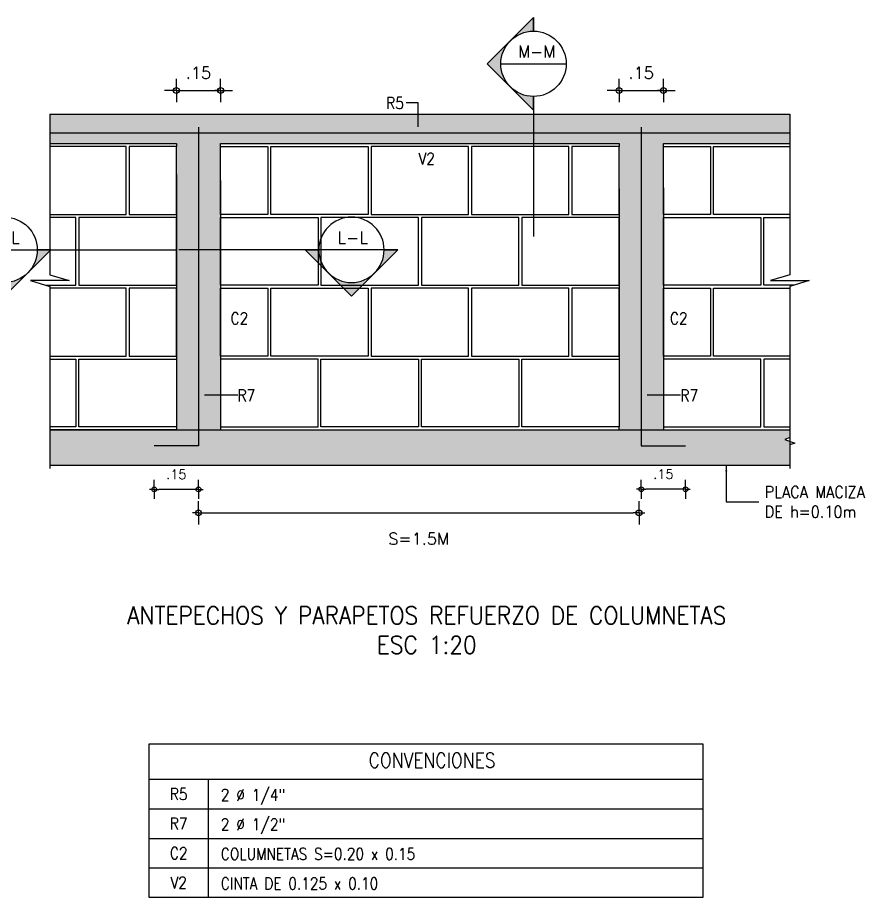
# Model space of a CAD drawing. Header units: feet. Extents: x -398 to 164, y -304 to 319.
# Drawn here: x 67.898 to 70.767, y 56.774 to 59.755 of the extents above; entities that cross this region are included whole.
import ezdxf
from ezdxf.enums import TextEntityAlignment as Align

# ---------------------------------------------------------------- set-up
doc = ezdxf.new("R2010")
doc.units = ezdxf.units.FT
doc.header["$MEASUREMENT"] = 0
doc.layers.get('DEFPOINTS').update_dxf_attribs({"lineweight": 0})
for name, color, linetype in [('ACERO', 6, 'Continuous'), ('BLOQUES', 7, 'Continuous'), ('DIM', 7, 'Continuous'), ('FLECHAS', 7, 'Continuous'), ('HATCH', 9, 'Continuous'), ('LETRA', 7, 'Continuous'), ('PLACA', 3, 'Continuous'), ('PROV', 4, 'Continuous'), ('PROV1', 4, 'Continuous'), ('TEXT', 11, 'Continuous'), ('TEXTO', 7, 'Continuous'), ('VIGAS', 3, 'Continuous')]:
    doc.layers.add(name, color=color, linetype=linetype)
doc.layers.add('TX', color=60, linetype='Continuous', lineweight=0)
doc.styles.add('D010N', font='romans.shx', dxfattribs={"height": 0.016})
doc.styles.add('D020N', font='romans.shx', dxfattribs={"height": 0.032})
doc.styles.add('D025N', font='romans.shx', dxfattribs={"height": 0.04})
doc.styles.add('ROM', font='romans.shx')
doc.styles.add('ROMANS', font='romans.shx', dxfattribs={"width": 0.9})
doc.styles.add('SETEYCO', font='ROMANS.shx', dxfattribs={"width": 0.9, "height": 0.24})
doc.dimstyles.new('D010', dxfattribs={"dimtxt": 0.15, "dimasz": 0.008, "dimexe": 0, "dimexo": 0, "dimgap": 0.025, "dimtad": 1, "dimzin": 4, "dimdsep": 46, "dimtxsty": 'D010N', "dimblk1": 'DIMBLK', "dimblk2": 'DIMBLK', "dimsah": 1, "dimcen": 0.09, "dimse1": 1, "dimse2": 1, "dimclrd": 9, "dimclre": 256, "dimclrt": 256, "dimadec": 0, "dimazin": 0, "dimtfac": 6, "dimtix": 1, "dimtmove": 2, "dimatfit": 3, "dimfxl": 1, "dimtvp": 0.4666666666666667, "dimtolj": 1, "dimtzin": 4, "dimarcsym": 0})
doc.dimstyles.new('D020', dxfattribs={"dimtxt": 0.15, "dimasz": 0.016, "dimexe": 0, "dimexo": 0, "dimgap": 0.035, "dimtad": 1, "dimzin": 4, "dimdsep": 46, "dimtxsty": 'D020N', "dimblk1": 'DIMBLK', "dimblk2": 'DIMBLK', "dimsah": 1, "dimcen": 0.09, "dimse1": 1, "dimse2": 1, "dimclrd": 9, "dimclre": 256, "dimclrt": 256, "dimadec": 0, "dimazin": 0, "dimtfac": 6, "dimtix": 1, "dimtmove": 2, "dimatfit": 3, "dimfxl": 1, "dimtvp": 0.4666666666666667, "dimtolj": 1, "dimtzin": 4, "dimarcsym": 0})
doc.dimstyles.new('D025', dxfattribs={"dimtxt": 0.15, "dimasz": 0.02, "dimexe": 0, "dimexo": 0, "dimgap": 0.045, "dimtad": 1, "dimzin": 4, "dimdsep": 46, "dimtxsty": 'D025N', "dimblk1": 'DIMBLK', "dimblk2": 'DIMBLK', "dimsah": 1, "dimcen": 0.09, "dimse1": 1, "dimse2": 1, "dimclrd": 9, "dimclre": 256, "dimclrt": 256, "dimadec": 0, "dimazin": 0, "dimtfac": 6, "dimtix": 1, "dimtmove": 2, "dimatfit": 3, "dimfxl": 1, "dimtvp": 0.4666666666666667, "dimtolj": 1, "dimtzin": 4, "dimarcsym": 0})

# ---------------------------------------------------------------- blocks, each defined once
blk = doc.blocks.new('DIMBLK')
for p, q in [((0, -6.938893903907228e-18), (0, 2.002949861640334)), ((0, 0), (0, -2.002949861640334)), ((0, -6.938893903907228e-18), (-1, -6.938893903907228e-18)), ((0, -6.938893903907228e-18), (1, -6.938893903907228e-18))]:
    blk.add_line(p, q)
blk.add_circle((0, -6.938893903907228e-18), 0.5)
blk = doc.blocks.new('*D167')
at = {"layer": 'DEFPOINTS', "color": 0, "transparency": 16777216}
for p in [(68.58557993648773, 59.50783754494462), (68.43557993648776, 59.31814691266479), (68.58557993648773, 59.31814691266479)]:
    blk.add_point(p, dxfattribs=at)
at = {"layer": 'DIM', "color": 9, "lineweight": -2, "transparency": 16777216}
for p, q in [((68.41557993648776, 59.50783754494462), (68.39557993648775, 59.50783754494462)), ((68.43557993648776, 59.50783754494462), (68.58557993648773, 59.50783754494462)), ((68.60557993648773, 59.50783754494462), (68.62557993648774, 59.50783754494462))]:
    blk.add_line(p, q, dxfattribs=at)
at = {"layer": 'DIM', "color": 9, "lineweight": -2, "transparency": 16777216, "xscale": 0.02, "yscale": 0.02, "zscale": 0.02}
blk.add_blockref('DIMBLK', (68.43557993648776, 59.50783754494462), dxfattribs=at)
at = {"layer": 'DIM', "color": 9, "lineweight": -2, "transparency": 16777216, "xscale": 0.02, "yscale": 0.02, "zscale": 0.02, "rotation": 180}
blk.add_blockref('DIMBLK', (68.58557993648773, 59.50783754494462), dxfattribs=at)
at = {"layer": 'DIM', "transparency": 16777216, "insert": (68.51057993648774, 59.56783754494462), "char_height": 0.04, "attachment_point": 5, "style": 'D025N'}
blk.add_mtext('\\A1;.15', dxfattribs=at)
blk = doc.blocks.new('*D168')
at = {"layer": 'DEFPOINTS', "color": 0, "transparency": 16777216}
for p in [(70.08557993648773, 59.50783754494462), (69.93557993648776, 59.31814691266479), (70.08557993648773, 59.31814691266479)]:
    blk.add_point(p, dxfattribs=at)
at = {"layer": 'DIM', "color": 9, "lineweight": -2, "transparency": 16777216}
for p, q in [((69.91557993648776, 59.50783754494462), (69.89557993648775, 59.50783754494462)), ((69.93557993648776, 59.50783754494462), (70.08557993648773, 59.50783754494462)), ((70.10557993648773, 59.50783754494462), (70.12557993648774, 59.50783754494462))]:
    blk.add_line(p, q, dxfattribs=at)
at = {"layer": 'DIM', "color": 9, "lineweight": -2, "transparency": 16777216, "xscale": 0.02, "yscale": 0.02, "zscale": 0.02}
blk.add_blockref('DIMBLK', (69.93557993648776, 59.50783754494462), dxfattribs=at)
at = {"layer": 'DIM', "color": 9, "lineweight": -2, "transparency": 16777216, "xscale": 0.02, "yscale": 0.02, "zscale": 0.02, "rotation": 180}
blk.add_blockref('DIMBLK', (70.08557993648773, 59.50783754494462), dxfattribs=at)
at = {"layer": 'DIM', "transparency": 16777216, "insert": (70.01057993648774, 59.56783754494462), "char_height": 0.04, "attachment_point": 5, "style": 'D025N'}
blk.add_mtext('\\A1;.15', dxfattribs=at)
blk = doc.blocks.new('CTE-TRANSV-IZQ')
at = {"layer": 'HATCH'}
h = blk.add_hatch(color=256, dxfattribs=at)
edge = h.paths.add_edge_path()
edge.add_ellipse((9.237055564881302e-14, -0.6262408647148945), major_axis=(-0.3131204323574019, 0.3131204323574019), ratio=0.9999999999999889, start_angle=360.00000000000244, end_angle=404.9999999999955, ccw=False)
edge.add_line((-0.3131204323573229, -0.3131204323575076), (-0.6262408647148732, -0.6262408647147168))
edge.add_line((-0.6262408647148732, -0.6262408647147168), (-0.3131204323573229, -0.9393612970722103))
edge.add_ellipse((7.105427357601002e-14, -0.6262408647148305), major_axis=(-0.3131204323573895, 0.3131204323573896), ratio=0.9999999999999913, start_angle=405.0000000000039, end_angle=449.9999999999987, ccw=False)
edge = h.paths.add_edge_path()
edge.add_ellipse((1.77635683940025e-14, -0.6262408647149016), major_axis=(-0.3131204323573677, 0.3131204323573678), ratio=0.9999999999999984, start_angle=315.0000000000023, end_angle=359.99999999999505, ccw=False)
edge.add_line((0, -0.1834217026189862), (0, 0))
edge.add_line((0, 0), (-0.3131204323573229, -0.3131204323575076))
edge = h.paths.add_edge_path()
edge.add_line((-0.3131204323573229, -0.9393612970722103), (0, -1.252481729429746))
edge.add_line((0, -1.252481729429746), (0, -1.069060026810774))
edge.add_ellipse((8.881784197001252e-14, -0.6262408647147879), major_axis=(-0.313120432357418, -0.3131204323574179), ratio=0.9999999999999941, start_angle=1.0800249583553523e-12, end_angle=44.999999999988574, ccw=False)
at = {"layer": 'PLACA'}
for p, q in [((0, 0), (0, -0.1834217026188121)), ((0, -1.069060026810735), (0, -2.966176700147784))]:
    blk.add_line(p, q, dxfattribs=at)
at = {"layer": 'TEXTO'}
blk.add_line((-0.4428191620959625, -0.6262408647147737), (0.4428191620959625, -0.6262408647147737), dxfattribs=at)
blk.add_lwpolyline([(0, -0.1834217026189862), (0, 0), (-0.6262408647146458, -0.626240864714859), (0, -1.252481729429576), (0, -1.069060026810774)], dxfattribs=at)
blk.add_circle((0, -0.6262408647147737), 0.4428191620959629, dxfattribs=at)
at = {"layer": 'TEXTO', "style": 'ROMANS'}
for tag, height, p in [('A-A', 0.16, (-0.002186070625185721, -0.5397991449429611)), ('R1-04', 0.14, (0.008337292734211132, -0.842593658077547))]:
    blk.add_attdef(tag, text='', height=height, dxfattribs=at).set_placement(p, align=Align.CENTER)
blk = doc.blocks.new('CTE-LONG-DOWN')
at = {"layer": 'HATCH'}
h = blk.add_hatch(color=256, dxfattribs=at)
edge = h.paths.add_edge_path()
edge.add_ellipse((0.6262408647148963, 9.237055564881302e-14), major_axis=(-0.3131204323574018, -0.3131204323574019), ratio=0.9999999999999889, start_angle=360.00000000000244, end_angle=404.9999999999955, ccw=False)
edge.add_line((0.3131204323575076, -0.3131204323573229), (0.6262408647147168, -0.6262408647148732))
edge.add_line((0.6262408647147168, -0.6262408647148732), (0.9393612970722103, -0.3131204323573229))
edge.add_ellipse((0.6262408647148305, 7.105427357601002e-14), major_axis=(-0.3131204323573895, -0.3131204323573896), ratio=0.9999999999999913, start_angle=405.0000000000039, end_angle=449.9999999999987, ccw=False)
edge = h.paths.add_edge_path()
edge.add_ellipse((0.6262408647149025, 1.77635683940025e-14), major_axis=(-0.3131204323573677, -0.3131204323573678), ratio=0.9999999999999984, start_angle=315.0000000000023, end_angle=359.99999999999505, ccw=False)
edge.add_line((0.1834217026189862, 0), (0, 0))
edge.add_line((0, 0), (0.3131204323575076, -0.3131204323573229))
edge = h.paths.add_edge_path()
edge.add_line((0.9393612970722103, -0.3131204323573229), (1.252481729429746, 0))
edge.add_line((1.252481729429746, 0), (1.069060026810774, 0))
edge.add_ellipse((0.6262408647147861, 8.881784197001252e-14), major_axis=(0.313120432357418, -0.3131204323574179), ratio=0.9999999999999941, start_angle=1.0800249583553523e-12, end_angle=44.999999999988574, ccw=False)
at = {"layer": 'PLACA'}
blk.add_line((-8.881784197001252e-16, 0), (2.966176700147784, 0), dxfattribs=at)
at = {"layer": 'TEXTO'}
blk.add_lwpolyline([(0.1834217026189862, 0), (0, 0), (0.626240864714859, -0.6262408647146458), (1.252481729429576, 0), (1.069060026810774, 0)], dxfattribs=at)
blk.add_circle((0.6262408647147737, 0), 0.4428191620959629, dxfattribs=at)
at = {"layer": 'TEXTO', "style": 'ROMANS'}
for tag, height, p in [('A-A', 0.16, (0.624054794089588, 0.08644171977181259)), ('R1-04', 0.14, (0.6345781574489848, -0.2163527933627734))]:
    blk.add_attdef(tag, text='', height=height, dxfattribs=at).set_placement(p, align=Align.CENTER)
blk = doc.blocks.new('*D175')
at = {"layer": 'DEFPOINTS', "color": 0, "transparency": 16777216}
for p in [(68.51057993648774, 58.14499097215118), (70.00299386131624, 58.13957618668253), (70.00299386131624, 58.07708233702333)]:
    blk.add_point(p, dxfattribs=at)
at = {"layer": 'DIM', "color": 9, "lineweight": -2, "transparency": 16777216}
blk.add_line((68.53057993648774, 58.07708233702333), (69.98299386131625, 58.07708233702333), dxfattribs=at)
at = {"layer": 'DIM', "color": 9, "lineweight": -2, "transparency": 16777216, "xscale": 0.02, "yscale": 0.02, "zscale": 0.02, "rotation": 180}
blk.add_blockref('DIMBLK', (68.51057993648774, 58.07708233702333), dxfattribs=at)
at = {"layer": 'DIM', "color": 9, "lineweight": -2, "transparency": 16777216, "xscale": 0.02, "yscale": 0.02, "zscale": 0.02}
blk.add_blockref('DIMBLK', (70.00299386131624, 58.07708233702333), dxfattribs=at)
at = {"layer": 'DIM', "transparency": 16777216, "insert": (69.25678689890199, 57.98939237332966), "char_height": 0.04, "attachment_point": 5, "style": 'D025N'}
blk.add_mtext('\\A1;S=1.5M', dxfattribs=at)
blk = doc.blocks.new('*D180')
at = {"layer": 'DEFPOINTS', "color": 0, "transparency": 16777216}
for p in [(70.01057993648774, 58.30453391266494), (70.16057993648774, 58.30453391266494), (70.01057993648774, 58.15709084755574)]:
    blk.add_point(p, dxfattribs=at)
at = {"layer": 'DIM', "color": 9, "lineweight": -2, "transparency": 16777216}
blk.add_line((70.14457993648773, 58.15709084755574), (70.02657993648775, 58.15709084755574), dxfattribs=at)
at = {"layer": 'DIM', "color": 9, "lineweight": -2, "transparency": 16777216, "xscale": 0.016, "yscale": 0.016, "zscale": 0.016, "rotation": 180}
blk.add_blockref('DIMBLK', (70.01057993648774, 58.15709084755574), dxfattribs=at)
at = {"layer": 'DIM', "color": 9, "lineweight": -2, "transparency": 16777216, "xscale": 0.016, "yscale": 0.016, "zscale": 0.016}
blk.add_blockref('DIMBLK', (70.16057993648774, 58.15709084755574), dxfattribs=at)
at = {"layer": 'DIM', "transparency": 16777216, "insert": (70.08557993648773, 58.20809084755574), "char_height": 0.032, "attachment_point": 5, "style": 'D020N'}
blk.add_mtext('\\A1;.15', dxfattribs=at)
blk = doc.blocks.new('*D181')
at = {"layer": 'DEFPOINTS', "color": 0, "transparency": 16777216}
for p in [(68.36057993648774, 58.30453391266494), (68.51057993648774, 58.30453391266494), (68.36057993648774, 58.15639062021712)]:
    blk.add_point(p, dxfattribs=at)
at = {"layer": 'DIM', "color": 9, "lineweight": -2, "transparency": 16777216}
blk.add_line((68.49457993648774, 58.15639062021712), (68.37657993648774, 58.15639062021712), dxfattribs=at)
at = {"layer": 'DIM', "color": 9, "lineweight": -2, "transparency": 16777216, "xscale": 0.016, "yscale": 0.016, "zscale": 0.016, "rotation": 180}
blk.add_blockref('DIMBLK', (68.36057993648774, 58.15639062021712), dxfattribs=at)
at = {"layer": 'DIM', "color": 9, "lineweight": -2, "transparency": 16777216, "xscale": 0.016, "yscale": 0.016, "zscale": 0.016}
blk.add_blockref('DIMBLK', (68.51057993648774, 58.15639062021712), dxfattribs=at)
at = {"layer": 'DIM', "transparency": 16777216, "insert": (68.43557993648774, 58.20739062021712), "char_height": 0.032, "attachment_point": 5, "style": 'D020N'}
blk.add_mtext('\\A1;.15', dxfattribs=at)

msp = doc.modelspace()

# ---------------------------------------------------------------- hatches: boundary and pattern name
at = {"layer": 'HATCH'}
h = msp.add_hatch(dxfattribs=at)
h.set_pattern_fill('AR-CONC,_O', color=256, scale=0.01)
h.set_pattern_definition([(49.99999999999999, (0, 0), (0.07172601826007535, -0.006275213498259511), [0.0075, -0.0825]), (355, (0, 0), (-0.0138751333613, 0.07521921337000119), [0.006, -0.066]), (100.45144446, (0.005977168100002928, -0.0005229344000028391), (0.0578508846727112, 0.06894399909686294), [0.006374019199999998, -0.07011421119999997]), (46.18420000000002, (0, 0.02000000000000313), (0.1067241330671572, -0.01655192807930765), [0.01124999999999998, -0.1237499999999999]), (96.63563548999993, (0.008893674500001225, 0.01862066929999884), (0.09346619456742283, 0.09741186007745505), [0.009561034199999999, -0.105171376]), (351.1841639899999, (0, 0.02000000000000313), (0.09346619450547732, 0.09741186002699902), [0.009000000000000001, -0.0990000001]), (21, (0.01000000000000512, 0.01500000000000057), (0.05969070521184617, -0.04026188906653388), [0.0075, -0.0825]), (326.0000000000001, (0.01000000000000512, 0.01500000000000057), (0.02433153319215817, 0.0725150045046853), [0.006, -0.066]), (71.45144474, (0.01497422539999604, 0.01164484259999909), (0.08402223767299712, 0.03225311528063538), [0.006374019000000001, -0.0701142112]), (37.50000000000001, (0, 0), (0.001215985531729067, 0.03328938538313115), [0, -0.0652, 0, -0.067, 0, -0.06625]), (7.499999999999999, (0, 0), (0.02630695374421486, 0.03944117118823603), [0, -0.0382, 0, -0.0637, 0, -0.02525]), (327.5, (-0.02230000000000132, 0), (0.0533822436172409, -0.002255487173437976), [0, -0.025, 0, -0.078, 0, -0.1035]), (317.5, (-0.03230000000000643, 0), (0.05831861693423862, 0.01001049823323177), [0, -0.0325, 0, -0.0518, 0, -0.0735])])
h.paths.add_polyline_path([(70.51407643647703, 59.42814691266479), (69.64549324658157, 59.42814691266479), (69.64549324658157, 59.32814691266481), (69.93557993648776, 59.32814691266481), (69.93557993648776, 59.31814691266479), (69.93557993648776, 59.0881469126648), (69.93557993648776, 58.50625966564392), (69.93557993648776, 58.36814691266495), (69.93557993648776, 58.35814691266496), (70.08557993648773, 58.35814691266496), (70.08557993648773, 58.36814691266495), (70.08557993648773, 58.59814691266494), (70.08557993648773, 59.17809677115304), (70.08557993648773, 59.31814691266479), (70.08557993648773, 59.32814691266481), (70.51407643647703, 59.32814691266481)])
h.paths.add_polyline_path([(69.64549324658157, 59.42814691266479), (68.00708343649845, 59.42814691266479), (68.00708343649845, 59.32814691266481), (68.43557993648776, 59.32814691266481), (68.43557993648776, 59.31814691266479), (68.43557993648776, 59.0881469126648), (68.43557993648776, 58.48314691266495), (68.43557993648776, 58.36814691266495), (68.43557993648776, 58.35814691266496), (68.58557993648772, 58.35814691266496), (68.58557993648772, 58.36814691266495), (68.58557993648772, 58.59814691266494), (68.58557993648773, 59.2031469126648), (68.58557993648773, 59.31814691266479), (68.58557993648773, 59.32814691266481), (69.64549324658157, 59.32814691266481)])
h.paths.add_polyline_path([(69.66086538703968, 58.35814691266496), (68.00708343649845, 58.35814691266496), (68.00708343649845, 58.23814691266496), (69.66086538703968, 58.23814691266496)])
h.paths.add_polyline_path([(70.51407643647703, 58.31984041266495), (70.49690470260542, 58.32609041266495), (70.51407643647703, 58.33234041266495), (70.51407643647703, 58.35814691266496), (69.66086538703968, 58.35814691266496), (69.66086538703968, 58.23814691266496), (70.51407643647703, 58.23814691266496)])

# ---------------------------------------------------------------- linework, layer by layer
at = {"layer": 'ACERO'}
msp.add_line((68.00708343649845, 59.3640160183385), (70.51407643647703, 59.3640160183385), dxfattribs=at)
for points in [[(68.51057993648774, 59.3840160183385), (68.51057993648774, 58.30453391266494), (68.36057993648774, 58.30453391266494)], [(70.01057993648774, 59.3840160183385), (70.01057993648774, 58.30453391266494), (70.16057993648774, 58.30453391266494)]]:
    msp.add_lwpolyline(points, dxfattribs=at)
at = {"layer": 'BLOQUES'}
for p, q in [((68.43557993648776, 58.36814691266495), (68.43557993648776, 58.35814691266495)), ((68.43557993648776, 58.35814691266495), (68.00708343649845, 58.35814691266496))]:
    msp.add_line(p, q, dxfattribs=at)
for points in [[(68.00708343649845, 59.32814691266481), (68.43557993648776, 59.32814691266481), (68.43557993648776, 59.31814691266479)], [(68.00708343649845, 59.0881469126648), (68.26557993648774, 59.0881469126648), (68.26557993648774, 59.31814691266479), (68.00708343649845, 59.31814691266479)], [(68.58557993648773, 59.31814691266479), (68.58557993648773, 59.32814691266481), (69.93557993648776, 59.32814691266481), (69.93557993648776, 59.31814691266479)], [(70.08557993648773, 59.31814691266479), (70.08557993648773, 59.32814691266481), (70.51407643647703, 59.32814691266481)], [(70.51407643647703, 59.0881469126648), (70.25557993648772, 59.0881469126648), (70.25557993648772, 59.31814691266479), (70.51407643647703, 59.31814691266479)], [(67.99402042431076, 58.84814691266489), (68.09557993648775, 58.84814691266489), (68.09557993648775, 59.07814691266488), (68.00708343649845, 59.07814691266488)], [(70.52713944866471, 58.84814691266489), (70.42557993648774, 58.84814691266489), (70.42557993648774, 59.07814691266488), (70.51407643647703, 59.07814691266488)], [(68.00708343649845, 58.60814691266487), (68.26557993648774, 58.60814691266487), (68.26557993648774, 58.83814691266486), (68.00708343649845, 58.83814691266486)], [(70.51407643647703, 58.60814691266487), (70.25557993648772, 58.60814691266487), (70.25557993648772, 58.83814691266486), (70.51407643647703, 58.83814691266486)], [(68.00708343649845, 58.59814691266494), (68.09557993648775, 58.59814691266494), (68.09557993648775, 58.36814691266495), (68.00708343649845, 58.36814691266495)], [(70.51407643647703, 58.59814691266494), (70.42557993648774, 58.59814691266494), (70.42557993648774, 58.36814691266495), (70.51407643647703, 58.36814691266495)], [(68.58557993648772, 58.36814691266495), (68.58557993648772, 58.35814691266496), (69.93557993648776, 58.35814691266496), (69.93557993648776, 58.36814691266495)], [(70.08557993648773, 58.36814691266495), (70.08557993648773, 58.35814691266495), (70.51407643647703, 58.35814691266496)]]:
    msp.add_lwpolyline(points, dxfattribs=at)
for points in [[(68.43557993648776, 59.31814691266479), (68.27557993648773, 59.31814691266479), (68.27557993648773, 59.0881469126648), (68.43557993648776, 59.0881469126648), (68.43557993648776, 59.31814691266479)], [(68.58557993648773, 59.31814691266479), (68.74557993648773, 59.31814691266479), (68.74557993648773, 59.0881469126648), (68.58557993648773, 59.0881469126648), (68.58557993648773, 59.31814691266479)], [(68.75557993648772, 59.0881469126648), (68.75557993648772, 59.31814691266479), (69.08557993648773, 59.31814691266479), (69.08557993648773, 59.0881469126648)], [(69.42557993648774, 59.0881469126648), (69.42557993648774, 59.31814691266479), (69.09557993648772, 59.31814691266479), (69.09557993648772, 59.0881469126648)], [(69.76557993648774, 59.0881469126648), (69.76557993648774, 59.31814691266479), (69.43557993648773, 59.31814691266479), (69.43557993648773, 59.0881469126648)], [(69.93557993648776, 59.31814691266479), (69.77557993648773, 59.31814691266479), (69.77557993648773, 59.0881469126648), (69.93557993648776, 59.0881469126648), (69.93557993648776, 59.31814691266479)], [(70.08557993648773, 59.31814691266479), (70.24557993648773, 59.31814691266479), (70.24557993648773, 59.0881469126648), (70.08557993648773, 59.0881469126648), (70.08557993648773, 59.31814691266479)], [(68.43557993648776, 58.84814691266489), (68.43557993648776, 59.07814691266488), (68.10557993648774, 59.07814691266488), (68.10557993648774, 58.84814691266489)], [(68.58557993648772, 58.84814691266489), (68.58557993648772, 59.07814691266488), (68.91557993648773, 59.07814691266488), (68.91557993648773, 58.84814691266489)], [(69.25557993648775, 58.84814691266489), (69.25557993648775, 59.07814691266488), (68.92557993648774, 59.07814691266488), (68.92557993648774, 58.84814691266489)], [(69.59557993648775, 58.84814691266489), (69.59557993648775, 59.07814691266488), (69.26557993648774, 59.07814691266488), (69.26557993648774, 58.84814691266489)], [(69.93557993648776, 58.84814691266489), (69.93557993648776, 59.07814691266488), (69.60557993648774, 59.07814691266488), (69.60557993648774, 58.84814691266489)], [(70.08557993648773, 58.84814691266489), (70.08557993648773, 59.07814691266488), (70.41557993648775, 59.07814691266488), (70.41557993648775, 58.84814691266489)], [(68.43557993648776, 58.83814691266486), (68.27557993648773, 58.83814691266486), (68.27557993648773, 58.60814691266487), (68.43557993648776, 58.60814691266487), (68.43557993648776, 58.83814691266486)], [(68.58557993648773, 58.83814691266486), (68.74557993648773, 58.83814691266486), (68.74557993648773, 58.60814691266487), (68.58557993648773, 58.60814691266487), (68.58557993648773, 58.83814691266486)], [(68.75557993648772, 58.60814691266487), (68.75557993648772, 58.83814691266486), (69.08557993648773, 58.83814691266486), (69.08557993648773, 58.60814691266487)], [(69.42557993648774, 58.60814691266487), (69.42557993648774, 58.83814691266486), (69.09557993648772, 58.83814691266486), (69.09557993648772, 58.60814691266487)], [(69.76557993648774, 58.60814691266487), (69.76557993648774, 58.83814691266486), (69.43557993648773, 58.83814691266486), (69.43557993648773, 58.60814691266487)], [(69.93557993648776, 58.83814691266486), (69.77557993648773, 58.83814691266486), (69.77557993648773, 58.60814691266487), (69.93557993648776, 58.60814691266487), (69.93557993648776, 58.83814691266486)], [(70.08557993648773, 58.83814691266486), (70.24557993648773, 58.83814691266486), (70.24557993648773, 58.60814691266487), (70.08557993648773, 58.60814691266487), (70.08557993648773, 58.83814691266486)], [(68.43557993648776, 58.59814691266494), (68.43557993648776, 58.36814691266495), (68.10557993648774, 58.36814691266495), (68.10557993648774, 58.59814691266494)], [(68.58557993648772, 58.59814691266494), (68.58557993648772, 58.36814691266495), (68.91557993648773, 58.36814691266495), (68.91557993648773, 58.59814691266494)], [(69.25557993648775, 58.59814691266494), (69.25557993648775, 58.36814691266495), (68.92557993648774, 58.36814691266495), (68.92557993648774, 58.59814691266494)], [(69.59557993648775, 58.59814691266494), (69.59557993648775, 58.36814691266495), (69.26557993648774, 58.36814691266495), (69.26557993648774, 58.59814691266494)], [(69.93557993648776, 58.59814691266494), (69.93557993648776, 58.36814691266495), (69.60557993648774, 58.36814691266495), (69.60557993648774, 58.59814691266494)], [(70.08557993648773, 58.59814691266494), (70.08557993648773, 58.36814691266495), (70.41557993648775, 58.36814691266495), (70.41557993648775, 58.59814691266494)]]:
    msp.add_lwpolyline(points, close=True, dxfattribs=at)
at = {"layer": 'HATCH'}
for p, q in [((68.43557993648776, 59.22316549338466), (68.43557993648776, 58.48314691266495)), ((68.58557993648773, 59.2031469126648), (68.58557993648773, 58.54233059102363)), ((69.93557993648776, 59.1750975295243), (69.93557993648776, 58.50625966564392)), ((70.08557993648773, 59.17809677115304), (70.08557993648773, 58.53325305619963)), ((68.00708343649845, 58.35814691266496), (70.51407643647703, 58.35814691266496)), ((68.00708343649845, 58.23814691266496), (70.51407643647703, 58.23814691266496))]:
    msp.add_line(p, q, dxfattribs=at)
at = {"layer": 'LETRA'}
for p, q in [((69.25534950381498, 59.46644502474405), (69.21418528235418, 59.46644502474405)), ((69.25534950381498, 59.38470222525672), (69.25534950381498, 59.46644502474405)), ((68.53099655478131, 58.47665549144381), (68.64359359439572, 58.47665549144384)), ((70.03099655478131, 58.47665549144381), (70.14359359439572, 58.47665549144384))]:
    msp.add_line(p, q, dxfattribs=at)
for points in [[(69.24868283714824, 59.40470222525676), (69.26201617048159, 59.40470222525676), (69.25534950381498, 59.36470222525674)], [(68.55099655478134, 58.46998882477707), (68.55099655478132, 58.48332215811042), (68.5109965547813, 58.47665549144381)], [(70.05099655478134, 58.46998882477707), (70.05099655478132, 58.48332215811042), (70.0109965547813, 58.47665549144381)]]:
    msp.add_solid(points, dxfattribs=at)
at = {"layer": 'PROV', "linetype": 'Continuous'}
msp.add_lwpolyline([(70.51407643647703, 58.37314691266496), (70.51407643647703, 58.33234041266495), (70.49690470260542, 58.32609041266495), (70.5312481703486, 58.31359041266495), (70.51407643647703, 58.30734041266495), (70.51407643647703, 58.26653391266495)], dxfattribs=at)
at = {"layer": 'PROV1'}
for points in [[(68.00708343649845, 59.42814691266479), (68.00708343649845, 58.88297186922235), (68.07232176746336, 58.86362214245112), (67.94184510553364, 58.86362214245112), (68.00708343649845, 58.84427241567967), (68.00708343649845, 58.22685104668158)], [(70.51407643647703, 59.42814691266479), (70.51407643647703, 58.88297186922235), (70.44883810551211, 58.86362214245112), (70.57931476744183, 58.86362214245112), (70.51407643647703, 58.84427241567967), (70.51407643647703, 58.22685104668156)]]:
    msp.add_lwpolyline(points, dxfattribs=at)
at = {"layer": 'TEXTO'}
for p, q in [((68.34353806978294, 57.17430717116513), (70.21926290952044, 57.17430717116513)), ((68.54353806978293, 57.17430717116513), (68.54353806978293, 56.77430717116512)), ((68.34353806978294, 57.07430717116513), (70.21926290952044, 57.07430717116513)), ((68.34353806978294, 56.97430717116514), (70.21926290952044, 56.97430717116517)), ((68.34353806978294, 56.87430717116511), (70.21926290952044, 56.87430717116511))]:
    msp.add_line(p, q, dxfattribs=at)
msp.add_lwpolyline([(70.21926290952044, 56.77430717116512), (68.34353806978294, 56.77430717116512), (68.34353806978294, 57.29430717116513), (70.21926290952044, 57.29430717116513), (70.21926290952044, 56.77430717116512)], dxfattribs=at)
at = {"layer": 'VIGAS'}
msp.add_line((68.00708343649845, 59.42814691266479), (70.51407643647703, 59.42814691266479), dxfattribs=at)

# ---------------------------------------------------------------- block references
at = {"layer": 'BLOQUES'}
ref = msp.add_blockref('CTE-TRANSV-IZQ', (69.64549324658157, 59.75480546678943), dxfattribs=dict(at, xscale=0.25, yscale=0.25, zscale=0.25))
ref.add_attrib('A-A', 'M-M', dxfattribs={"layer": 'TEXTO', "height": 0.04, "style": 'ROMANS'}).set_placement((69.65637530035384, 59.6198556805537), align=Align.CENTER)
ref = msp.add_blockref('CTE-LONG-DOWN', (67.69711137162395, 58.96805759808005), dxfattribs=dict(at, xscale=0.25, yscale=0.25, zscale=0.25))
ref.add_attrib('A-A', 'L-L', dxfattribs={"layer": 'TEXTO', "height": 0.04, "style": 'ROMANS'}).set_placement((67.85312507014635, 58.989668028023), align=Align.CENTER)
ref = msp.add_blockref('CTE-LONG-DOWN', (69.18535205637555, 58.96805759808005), dxfattribs=dict(at, xscale=-0.25, yscale=0.25, zscale=0.25))
ref.add_attrib('A-A', 'L-L', dxfattribs={"layer": 'TEXTO', "height": 0.04, "style": 'ROMANS'}).set_placement((69.03314788166267, 58.989668028023), align=Align.CENTER)

# ---------------------------------------------------------------- texts
at = {"layer": 'TEXT', "style": 'ROM', "width": 0.85}
msp.add_text('CONVENCIONES', height=0.05, dxfattribs=at).set_placement((69.30185972387856, 57.23874752783156), align=Align.MIDDLE)
at = {"layer": 'TEXTO', "style": 'ROM', "width": 0.85}
for s, p in [('R5', (69.1466152860959, 59.44540691477948)), ('V2', (69.25600525420748, 59.25682674405287)), ('C2', (68.61919617779816, 58.71589427994782)), ('C2', (70.10773731653552, 58.71589427994782)), ('R7', (68.64307649706274, 58.45461152807107)), ('R7', (70.14307649706274, 58.45461152807107)), ('2 %%C 1/4"', (68.58621005278061, 57.10154295057661)), ('2 %%C 1/2"', (68.58621005278061, 57.00154295057662)), ('COLUMNETAS S=0.20 x 0.15', (68.58621005278061, 56.90154295057663)), ('CINTA DE 0.125 x 0.10', (68.58621005278061, 56.80154295057663))]:
    msp.add_text(s, height=0.04, dxfattribs=at).set_placement(p)
for s, p in [('R5', (68.44353806978293, 57.12430717116511)), ('R7', (68.44353806978293, 57.02430717116512)), ('C2', (68.44353806978293, 56.92430717116513)), ('V2', (68.44353806978293, 56.82430717116513))]:
    msp.add_text(s, height=0.04, dxfattribs=at).set_placement(p, align=Align.MIDDLE)
at = {"layer": 'TEXTO', "insert": (70.42866796621504, 58.11417277370676), "char_height": 0.04, "attachment_point": 4, "style": 'SETEYCO'}
msp.add_mtext('PLACA MACIZA^JDE h=0.10m', dxfattribs=at)
at = {"layer": 'TX', "insert": (69.28394904808606, 57.75981659923275), "char_height": 0.06, "attachment_point": 2, "style": 'ROMANS'}
msp.add_mtext('ANTEPECHOS Y PARAPETOS REFUERZO DE COLUMNETAS\\PESC 1:20', dxfattribs=at)

# ---------------------------------------------------------------- dimensions: what is measured, and where the dimension line sits
at = {"layer": 'DIM'}
for base, p1, p2, picture, middle in [((68.58557993648773, 59.50783754494462), (68.43557993648776, 59.31814691266479), (68.58557993648773, 59.31814691266479), '*D167', (68.51057993648774, 59.56783754494462)), ((70.08557993648773, 59.50783754494462), (69.93557993648776, 59.31814691266479), (70.08557993648773, 59.31814691266479), '*D168', (70.01057993648774, 59.56783754494462))]:
    dim = msp.add_linear_dim(base=base, p1=p1, p2=p2, dimstyle='D010', override={"dimscale": 1, "dimasz": 0.02, "dimgap": 0.04, "dimtxsty": 'D025N'}, dxfattribs=at)
    dim.commit()
    dim.dimension.update_dxf_attribs({"geometry": picture, "text_midpoint": middle})
for base, p1, p2, picture, middle in [((68.36057993648774, 58.15639062021712), (68.51057993648774, 58.30453391266494), (68.36057993648774, 58.30453391266494), '*D181', (68.43557993648774, 58.20739062021712)), ((70.01057993648774, 58.15709084755574), (70.16057993648774, 58.30453391266494), (70.01057993648774, 58.30453391266494), '*D180', (70.08557993648773, 58.20809084755574))]:
    dim = msp.add_linear_dim(base=base, p1=p1, p2=p2, dimstyle='D020', dxfattribs=at)
    dim.commit()
    dim.dimension.update_dxf_attribs({"geometry": picture, "text_midpoint": middle})
dim = msp.add_linear_dim(base=(70.00299386131624, 58.07708233702333), p1=(68.51057993648774, 58.14499097215118), p2=(70.00299386131624, 58.13957618668253), text='S=<>M', dimstyle='D010', override={"dimscale": 1, "dimasz": 0.02, "dimgap": 0.04, "dimdec": 1, "dimtxsty": 'D025N'}, dxfattribs=at)
dim.commit()
dim.dimension.update_dxf_attribs({"geometry": '*D175', "text_midpoint": (69.25678689890199, 57.98939237332966), "dimtype": 160})

# ---------------------------------------------------------------- leaders
at = {"layer": 'FLECHAS'}
msp.add_leader([(70.2986165086909, 58.23814691266496), (70.2986165086909, 58.11417277370676), (70.40866796621505, 58.11417277370676)], dimstyle='D025', override={"dimgap": 0.045, "dimtad": 0}, dxfattribs=at)

doc.saveas('drawing.dxf')
